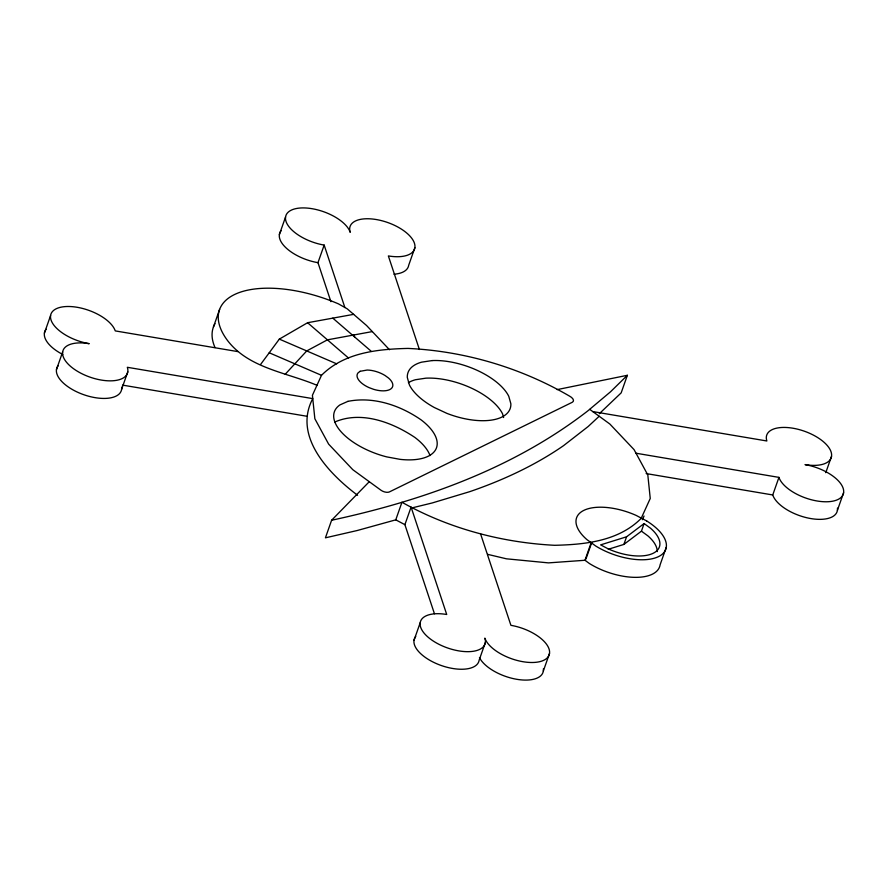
<?xml version="1.0" encoding="UTF-8"?>
<svg xmlns="http://www.w3.org/2000/svg" width="888" height="888" viewBox="0 0 888 888"><rect width="100%" height="100%" fill="white"/><g stroke="black" fill="none" stroke-linecap="round" stroke-linejoin="round"><path stroke-width="1.33" d="M44.4 333.122L50.594 315.529M56.477 369.508L62.66 351.926M121.601 389.399L127.794 371.817M213.431 327.006L219.614 309.424M279.376 234.532L285.57 216.95M330.913 301.676L317.971 262.67L324.164 245.088A34.155 16.139 19.4 0 1 286.036 221.467A34.155 16.139 19.4 0 1 312.088 208.702A34.155 16.139 19.4 0 1 350.227 232.312A34.155 16.139 19.4 0 1 376.279 219.536A34.155 16.139 19.4 0 1 414.407 243.157A34.155 16.139 19.4 0 1 388.356 255.933L419.402 349.517M357.598 495.282C329.381 474.048 292.651 436.519 312.765 398.623L127.317 367.288A34.155 16.139 19.4 0 1 101.265 380.064A34.155 16.139 19.4 0 1 63.137 356.443A34.155 16.139 19.4 0 1 89.189 343.678A34.155 16.139 19.4 0 1 51.06 320.057A34.155 16.139 19.4 0 1 77.123 307.281A34.155 16.139 19.4 0 1 115.251 330.902L237.818 351.604M414.874 247.685L408.691 265.268A34.155 16.139 19.4 0 1 393.983 274.203M369.286 481.696L331.613 520.246L325.419 537.828L357.198 530.524L395.759 519.846L404.895 524.664L434.443 613.73M395.759 519.846L401.953 502.253C448.518 528.416 501.431 542.568 554.667 545.299C585.192 544.577 618.481 541.169 641.169 518.403L650.249 498.457L647.818 474.98L634.043 449.606L609.856 424.031L589.776 409.39M404.895 524.664L411.089 507.081L446.72 614.485A34.155 16.139 19.4 0 0 420.668 627.261A34.155 16.139 19.4 0 0 458.796 650.882A34.155 16.139 19.4 0 0 484.859 638.106A34.155 16.139 19.4 0 0 522.988 661.715A34.155 16.139 19.4 0 0 549.039 648.95A34.155 16.139 19.4 0 0 510.911 625.33L480.475 533.588M414.008 640.315L420.202 622.732M485.325 642.623L479.132 660.217A34.155 16.139 19.4 0 1 439.86 665.001A34.155 16.139 19.4 0 1 415.762 636.474M557.187 389.599L627.361 375.291L621.167 392.873L599.322 413.697M543.323 671.051L549.506 653.468M591.164 542.69L584.981 560.273L589.488 563.569A47.286 22.344 19.4 0 0 660.095 564.835L666.289 547.252M585.947 558.985L591.697 542.657M608.313 549.261L623.875 544.422L626.562 536.807L644.111 523.554L650.571 528.26A40.493 19.136 19.4 0 1 653.168 553.279A40.493 19.136 19.4 0 1 608.369 548.951L600.632 544.866L626.562 536.807M623.875 544.422L641.436 531.168L644.111 523.554M837.451 508.125A34.155 16.139 19.4 0 1 808.768 518.181A34.155 16.139 19.4 0 1 772.749 494.96L778.943 477.378L636.008 453.224M825.773 472.682L831.523 456.354M837.406 510.323L843.6 492.74M321.5 375.313L312.421 395.271L314.851 418.736L328.627 444.122L352.814 469.697L380.996 490.243A5.861 2.764 19.4 0 0 389.355 491.941L572.216 402.308A7.626 3.608 19.4 0 0 569.497 396.092C520.457 367.588 464.668 351.082 408.003 348.418C377.478 349.139 344.189 352.547 321.5 375.313L269.231 352.78M642.379 519.724L644.055 516.039M260.672 364.346L279.332 339.116L307.592 322.721L353.635 314.352M285.192 374.281L306.737 350.927L327.428 339.838L372.316 331.579M627.361 375.291L610.489 391.83L587.967 410.767C513.497 468.487 422.866 500.632 331.613 520.246M599.189 416.25L588.178 426.506L563.525 445.676A832.633 393.462 19.4 0 1 469.63 491.697L432.201 502.963L412.443 507.792M334.687 422.055C361.216 410.478 392.274 422.288 414.951 437.484A54.157 25.597 19.4 0 1 430.014 455.577M585.503 560.239L548.473 562.881L506.46 558.818L487.69 554.356M592.773 411.577L766.866 440.981A34.155 16.139 19.4 0 1 792.929 428.216A34.155 16.139 19.4 0 1 831.057 451.826A34.155 16.139 19.4 0 1 805.005 464.602A34.155 16.139 19.4 0 1 843.134 488.222A34.155 16.139 19.4 0 1 817.071 500.987A34.155 16.139 19.4 0 1 778.943 477.378M122.489 385.103L306.582 416.206M646.153 473.57L772.749 494.96M316.961 385.292C287.068 372.583 249.517 368.398 228.172 341.347A96.337 45.521 19.4 0 1 240.293 292.185A96.337 45.521 19.4 0 1 338.472 303.885L347.219 308.824L366.589 325.53L389.488 349.739M279.332 339.116L336.696 363.847M641.436 531.168L647.896 535.875A40.493 19.136 19.4 0 1 657.231 551.615M332.811 318.148L370.973 351.06M307.592 322.721L348.529 358.042M324.164 245.088L344.866 307.492M353.979 334.954L354.656 336.985M503.607 417.538L502.564 413.841A54.157 25.597 19.4 0 0 425.896 378.166L415.373 379.753A54.157 25.597 19.4 0 0 408.369 382.673M215.04 347.596A96.337 45.521 19.4 0 1 214.985 323.687M62.759 354.479A34.155 16.139 19.4 0 1 46.154 329.27M121.645 387.201A34.155 16.139 19.4 0 1 84.438 394.938A34.155 16.139 19.4 0 1 58.22 365.656M317.971 262.67A34.155 16.139 19.4 0 1 281.13 230.68M543.367 668.864A34.155 16.139 19.4 0 1 516.372 679.231A34.155 16.139 19.4 0 1 479.465 657.62M360.151 371.295L358.042 372.882A18.726 8.847 19.4 0 0 368.997 387.601L373.571 389.31A18.726 8.847 19.4 0 0 390.909 388.877A18.726 8.847 19.4 0 0 388.522 378.033L385.037 375.491A18.726 8.847 19.4 0 0 367.177 370.041L360.151 371.295M347.93 401.354L339.971 404.884A54.157 25.597 19.4 0 0 386.735 456.887L400.088 459.351A54.157 25.597 19.4 0 0 421.145 419.902C400.177 405.339 373.504 396.259 347.93 401.354M432.09 360.584L421.567 362.171A54.157 25.597 19.4 0 0 407.315 377.489L409.412 384.959A54.157 25.597 19.4 0 0 434.31 407.514L446.93 413.386A54.157 25.597 19.4 0 0 510.855 403.718L508.757 396.259A54.157 25.597 19.4 0 0 432.09 360.584M646.708 520.979L636.174 515.417A47.286 22.344 19.4 0 0 583.86 510.367A47.286 22.344 19.4 0 0 586.89 539.582L595.682 545.987A47.286 22.344 19.4 0 0 658.53 556.61A47.286 22.344 19.4 0 0 646.708 520.979"/></g></svg>
